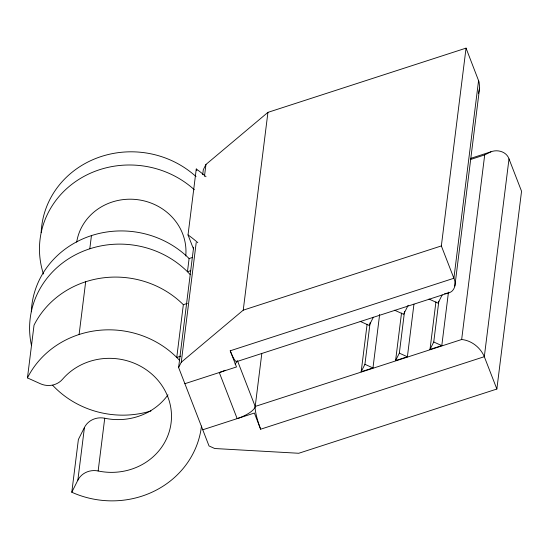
<?xml version="1.0" encoding="UTF-8"?>
<svg xmlns="http://www.w3.org/2000/svg" width="549" height="549" viewBox="0 0 549 549"><rect width="100%" height="100%" fill="white"/><g stroke="black" fill="none" stroke-linecap="round" stroke-linejoin="round"><path stroke-width="0.82" d="M478.433 93.618L479.62 87.524L479.085 81.993L466.046 48.134L267.933 112.367L205.957 164.453L203.302 169.723L202.684 174.671M201.483 426.017A91.656 85.424 7.1 0 1 71.795 492.233L77.855 480.183A18.33 17.088 7.1 0 1 98.147 470.987A61.104 56.952 7.1 0 0 167.623 436.256A61.104 56.952 7.1 0 0 140.441 366.176A61.104 56.952 7.1 0 0 62.559 379.229A18.33 17.088 7.1 0 1 40.461 383.772L27.45 377.904L34.038 325.159A91.656 85.424 7.1 0 1 183.339 304.695L187.333 303.405M79.097 334.499L85.678 281.754M89.796 248.786L91.443 235.603M71.795 492.233L78.383 439.488L84.443 427.438A18.33 17.088 7.1 0 1 104.735 418.235A61.104 56.952 7.1 0 0 167.987 394.827M77.855 480.183L84.443 427.438M98.147 470.987L104.735 418.235M193.426 248.848L188.026 234.931L196.261 168.996A109.985 102.505 7.1 0 1 206.033 176.744M183.339 304.695L176.757 357.447L180.745 356.15M192.294 257.508L189.103 258.545L187.456 271.734L190.647 270.698M470.596 158.407L490.943 151.805C497.607 149.184 506.549 151.675 509.005 158.894L521.55 191.237L496.859 389.035L298.745 453.268L214.728 448.519L209.025 445.953L178.61 367.521L193.632 247.153M178.61 367.521L181.259 362.251L196.206 242.548M204.468 176.332L205.957 164.453M181.259 362.251L243.234 310.164L267.933 112.367M509.005 158.894L484.314 356.692L260.645 429.215A18.33 2.978 72 0 1 255.196 406.452L261.784 353.707M379.647 314.44L372.97 367.94L361.173 371.769L367.109 324.212M361.173 371.769L364.92 364.31L370.115 322.702M413.953 304.132L407.385 356.781L395.582 360.611L401.518 313.054M395.582 360.611L399.336 353.151L404.531 311.544M236.578 361.654L448.794 292.864C455.004 291.203 456.384 283.456 453.893 278.268L441.348 245.931L466.046 48.134M448.471 292.13L441.794 345.63L429.997 349.452L435.933 301.895M429.997 349.452L433.744 341.993L438.829 301.236M478.591 80.47L453.893 278.268L230.223 350.79L236.495 366.958L184.883 383.696M454.867 286.043L479.572 88.183M225.145 370.266A18.33 5.936 -21.2 0 1 219.291 372.538L237.168 418.626A18.33 5.936 -21.2 0 0 255.196 406.452L461.661 339.508L484.705 154.9L490.943 151.805M373.368 317.185L369.216 325.447L360.185 321.371M408.161 305.278L403.625 314.289L394.594 310.212M442.192 294.868L438.04 303.13L429.002 299.054M470.369 159.546L484.705 154.9M243.234 310.164L441.348 245.931M202.759 429.778L254.372 413.047L260.645 429.215M448.794 292.864L446.035 293.406M445.404 293.441L444.601 293.454M461.661 339.508C471.557 340.476 480.492 347.606 484.314 356.692L496.859 389.035M433.744 341.993L441.794 345.63M399.336 353.151L407.385 356.781M364.92 364.31L372.97 367.94M196.261 168.996L196.858 170.54M237.628 361.16L255.196 406.452M188.026 234.931A109.985 102.505 7.1 0 1 197.805 242.679M237.175 360.981A18.33 5.936 -21.2 0 1 235.02 364.014M27.45 377.904A91.656 85.424 7.1 0 1 179.53 360.336M41.175 232.646A91.656 85.424 7.1 0 1 98.312 157.515A91.656 85.424 7.1 0 1 196.02 176.606M43.44 274.006A91.656 85.424 7.1 0 1 83.077 176.895A91.656 85.424 7.1 0 1 194.373 189.789M31.3 311.77A91.656 85.424 7.1 0 1 90.386 235.953A91.656 85.424 7.1 0 1 189.103 258.545M150.961 410.968A91.656 85.424 7.1 0 1 52.711 385.329M31.485 345.486A91.656 85.424 7.1 0 1 80.511 252.355A91.656 85.424 7.1 0 1 190.235 274.624M237.223 360.892A18.33 2.978 72 0 1 230.223 350.79M76.682 242.157A54.996 51.256 7.1 0 1 137.476 199.664A54.996 51.256 7.1 0 1 185.754 255.944"/></g></svg>
